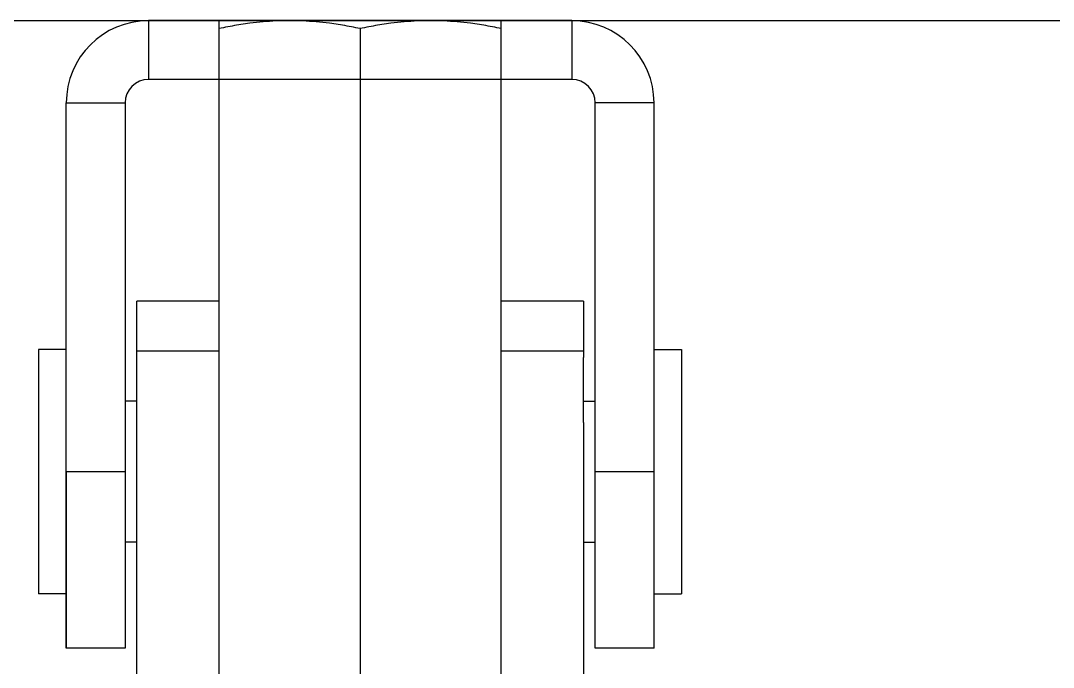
# Model space of a CAD drawing. Extents: x 4995099 to 5303443, y 4627657 to 4889583.
# Drawn here: x 5061614 to 5062512, y 4740766 to 4741329 of the extents above; entities that cross this region are included whole.
import ezdxf

# ---------------------------------------------------------------- set-up
doc = ezdxf.new("R2010")
doc.units = 0
doc.header["$LTSCALE"] = 1000
doc.header["$MEASUREMENT"] = 0
doc.layers.get('0').update_dxf_attribs({"color": 4, "linetype": 'CONTINUOUS'})
doc.layers.add('BZ', color=2, linetype='CONTINUOUS')

msp = doc.modelspace()

# ---------------------------------------------------------------- linework, layer by layer
for p, q in [((5062092.86, 4741328.57), (5061724.87, 4741328.57)), ((5061724.87, 4741328.57), (5061724.87, 4741277.46)), ((5062031.53, 4741328.57), (5061786.2, 4741328.57)), ((5061786.2, 4740545.22), (5061786.2, 4741328.57)), ((5061908.86, 4741321.66), (5061908.86, 4740552.13)), ((5062031.53, 4740545.22), (5062031.53, 4741328.57)), ((5062092.86, 4741328.57), (5062092.86, 4741277.46)), ((5062092.86, 4741277.46), (5061724.87, 4741277.46)), ((5061653.31, 4741257.01), (5061704.42, 4741257.01)), ((5061653.31, 4740783.15), (5061653.31, 4741257.01)), ((5061704.42, 4741257.01), (5061704.42, 4740783.15)), ((5062113.3, 4741056.32), (5062113.3, 4741257.01)), ((5062164.41, 4741257.01), (5062113.3, 4741257.01)), ((5062164.41, 4740783.15), (5062164.41, 4741257.01)), ((5061714.65, 4740690.73), (5061714.65, 4741084.71)), ((5061786.2, 4741084.7), (5061714.65, 4741084.7)), ((5062103.08, 4741084.7), (5062031.53, 4741084.7)), ((5062103.08, 4741084.7), (5062103.08, 4741035.87)), ((5062113.3, 4740954.1), (5062113.3, 4741056.32)), ((5061653.31, 4741042.71), (5061629.3, 4741042.71)), ((5061629.3, 4741042.71), (5061629.3, 4740830.25)), ((5062164.41, 4741042.71), (5062188.42, 4741042.71)), ((5062188.42, 4741042.71), (5062188.42, 4740830.25)), ((5061786.2, 4741041.29), (5061714.65, 4741041.29)), ((5062103.08, 4741041.29), (5062031.53, 4741041.29)), ((5062103.08, 4740979.32), (5062103.08, 4741035.87)), ((5061714.65, 4740997.81), (5061704.42, 4740997.81)), ((5062103.08, 4740997.81), (5062113.3, 4740997.81)), ((5062103.08, 4740979.32), (5062103.08, 4740729.22)), ((5062113.3, 4740783.15), (5062113.3, 4740954.1)), ((5061704.42, 4740936.48), (5061653.31, 4740936.48)), ((5061653.31, 4740936.48), (5061653.31, 4740783.15)), ((5062164.41, 4740936.48), (5062113.3, 4740936.48)), ((5061714.65, 4740875.15), (5061704.42, 4740875.15)), ((5062103.08, 4740875.15), (5062113.3, 4740875.15)), ((5061653.31, 4740830.25), (5061629.3, 4740830.25)), ((5062164.41, 4740830.25), (5062188.42, 4740830.25)), ((5061704.42, 4740783.15), (5061653.31, 4740783.15)), ((5062164.41, 4740783.15), (5062113.3, 4740783.15))]:
    msp.add_line(p, q)
for centre, radius, start, end in [((5061724.87, 4741257.01), 71.55, 90, 180), ((5062092.86, 4741257.01), 71.55, 0, 90), ((5061724.87, 4741257.01), 20.44, 90, 180), ((5062092.86, 4741257.01), 20.44, 0, 90)]:
    msp.add_arc(centre, radius, start, end)
for points, knots in [([(5061847.53, 4741328.57), (5061832.1, 4741328.57), (5061811.48, 4741326.59), (5061791.25, 4741322.72), (5061786.2, 4741321.66)], [0, 0, 0, 0, 0.749211, 1, 1, 1, 1]), ([(5061908.86, 4741321.66), (5061903.81, 4741322.72), (5061883.59, 4741326.59), (5061862.96, 4741328.57), (5061847.53, 4741328.57)], [0, 0, 0, 0, 0.250789, 1, 1, 1, 1]), ([(5061970.19, 4741328.57), (5061954.77, 4741328.57), (5061934.14, 4741326.59), (5061913.92, 4741322.72), (5061908.86, 4741321.66)], [0, 0, 0, 0, 0.749211, 1, 1, 1, 1]), ([(5062031.53, 4741321.66), (5062026.47, 4741322.72), (5062006.25, 4741326.59), (5061985.62, 4741328.57), (5061970.19, 4741328.57)], [0, 0, 0, 0, 0.250789, 1, 1, 1, 1])]:
    msp.add_open_spline(points, degree=3, knots=knots)
at = {"layer": 'BZ'}
msp.add_line((5056246.1, 4741328.57), (5075116.1, 4741328.57), dxfattribs=at)

doc.saveas('drawing.dxf')
